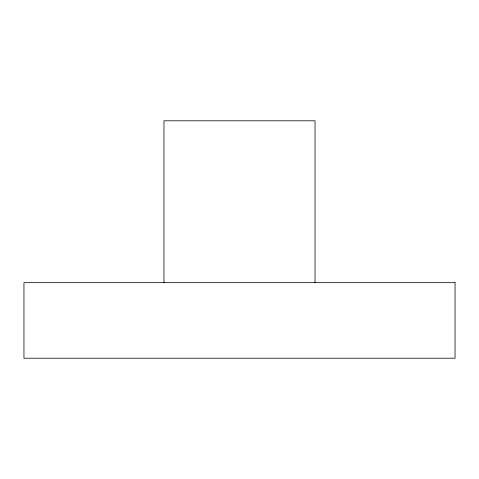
<?xml version="1.0" encoding="UTF-8"?>
<svg xmlns="http://www.w3.org/2000/svg" width="479" height="479" viewBox="0 0 479 479"><rect width="100%" height="100%" fill="white"/><g stroke="black" fill="none" stroke-linecap="round" stroke-linejoin="round"><path stroke-width="0.72" d="M315.038 282.622L315.038 120.792L163.962 120.792L163.962 282.622M455.05 282.664L23.95 282.664L23.95 358.208L455.05 358.208L455.05 282.664"/></g></svg>
